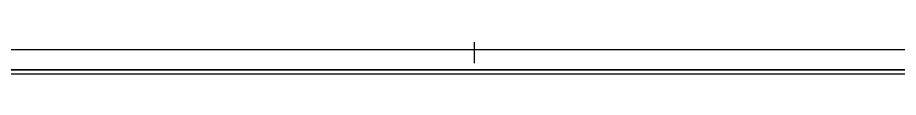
# Model space of a CAD drawing. Header units: millimetres. Extents: x 0 to 461941, y -159644 to 4828.
# Drawn here: x 230201.8 to 230400.3, y -148992.4 to -148985 of the extents above; entities that cross this region are included whole.
import ezdxf

# ---------------------------------------------------------------- set-up
doc = ezdxf.new("R2010")
doc.units = ezdxf.units.MM
doc.linetypes.add('Xref Conv Decant Product Tote$0$AM_DIN_G_W050x2', pattern=[6.875, 4.75, -0.875, 0.375, -0.875])
doc.layers.add('AM_BOR', color=4, linetype='Continuous')
doc.layers.add('Xref Conv Decant Product Tote$0$EquipOther', color=90, linetype='Continuous')

# ---------------------------------------------------------------- blocks, each defined once
blk = doc.blocks.new('Xref Conv Decant Product Tote$0$Garvens ICS469-40 elev')
at = {"layer": 'Xref Conv Decant Product Tote$0$EquipOther'}
for p, q in [((728, 744.82), (178, 744.82)), ((178, 743.92), (728, 743.92)), ((728, 743.92), (178, 743.92)), ((178, 739.42), (728, 739.42))]:
    blk.add_line(p, q, dxfattribs=at)
at = {"layer": 'Xref Conv Decant Product Tote$0$EquipOther', "linetype": 'Xref Conv Decant Product Tote$0$AM_DIN_G_W050x2'}
blk.add_line((392, 742.42), (392, 737.42), dxfattribs=at)
blk = doc.blocks.new('Xref Conv Decant Product Tote')
at = {"layer": 'Xref Conv Decant Product Tote$0$EquipOther', "rotation": 180}
blk.add_blockref('Xref Conv Decant Product Tote$0$Garvens ICS469-40 elev', (230696.76, -148247.57), dxfattribs=at)

msp = doc.modelspace()

# ---------------------------------------------------------------- block references
msp.add_blockref('Xref Conv Decant Product Tote', (0, 0))
at = {"layer": 'AM_BOR'}
msp.add_blockref('Xref Conv Decant Product Tote', (0, 0), dxfattribs=at)

doc.saveas('drawing.dxf')
